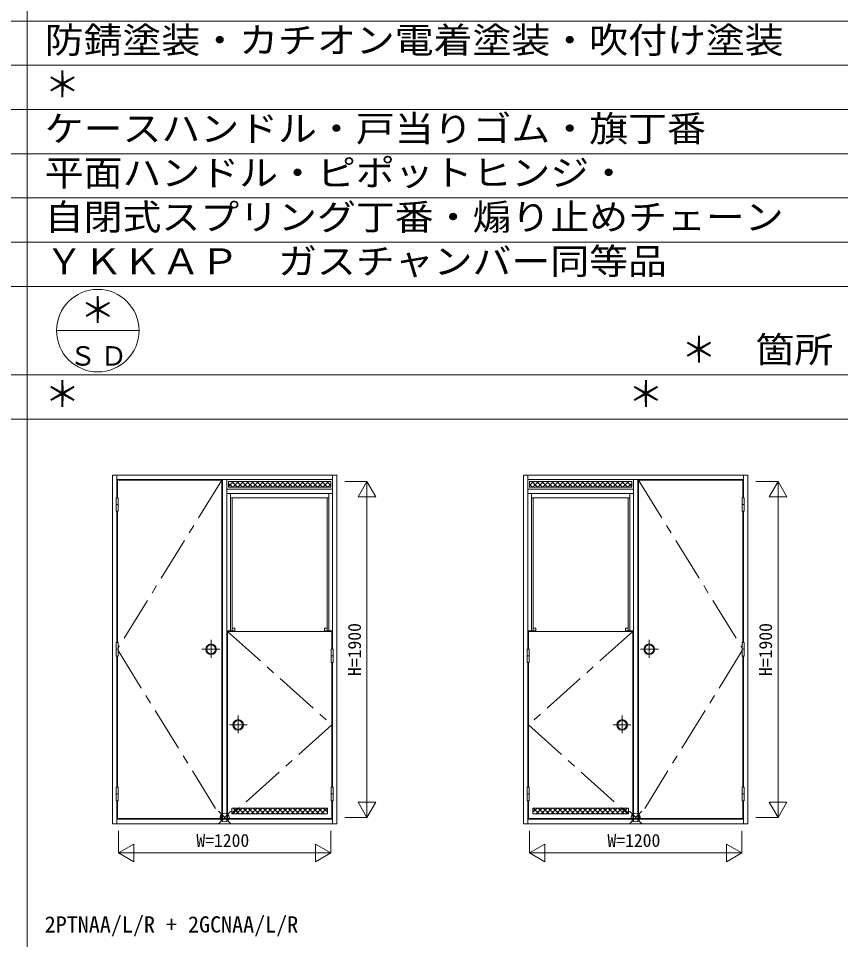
# Model space of a CAD drawing. Units: millimetres, scale not verified. Extents: x -14850 to 14850, y -10500 to 10500.
# Drawn here: x -49 to 4601, y -30 to 5178 of the extents above; entities that cross this region are included whole.
import ezdxf
from ezdxf.enums import TextEntityAlignment as Align

# ---------------------------------------------------------------- set-up
doc = ezdxf.new("R2010")
doc.units = ezdxf.units.MM
doc.header["$LTSCALE"] = 50
doc.linetypes.add('CHAIN1', pattern=[8, 5, -1, 1, -1])
doc.layers.add('0-0_0', color=7, linetype='Continuous')
for name, color, linetype, lineweight in [('0-1_USER1', 7, 'Continuous', 9), ('0-2_YKK_ZWAK', 7, 'Continuous', 9), ('0-3_YKK_11', 2, 'Continuous', 9), ('0-4_YKK_12', 4, 'Continuous', 9), ('0-5_YSS_K', 3, 'Continuous', 9)]:
    doc.layers.add(name, color=color, linetype=linetype, lineweight=lineweight)
doc.styles.add('ＭＳ ゴシック', font='')
doc.styles.get('ＭＳ ゴシック').set_extended_font_data('MS Gothic')

msp = doc.modelspace()

# ---------------------------------------------------------------- linework, layer by layer
at = {"layer": '0-1_USER1'}
for p, q in [((0.04, -8247.06), (0.04, 9617.94)), ((-13949.96, 5162.94), (13950.04, 5162.94)), ((-13949.96, 4912.94), (13950.04, 4912.94)), ((-13949.96, 4662.94), (13950.04, 4662.94)), ((-13949.96, 4412.94), (13950.04, 4412.94)), ((-13949.96, 4162.94), (13950.04, 4162.94)), ((-13949.96, 3912.94), (13950.04, 3912.94)), ((-13949.96, 3662.94), (13950.04, 3662.94)), ((166.71, 3412.94), (633.37, 3412.94)), ((-13949.96, 3162.94), (13950.04, 3162.94)), ((-13949.96, 2912.94), (13950.04, 2912.94))]:
    msp.add_line(p, q, dxfattribs=at)
msp.add_circle((400.04, 3412.94), 233.33, dxfattribs=at)
at = {"layer": '0-2_YKK_ZWAK'}
for p, q in [((1082.18, 625.08), (1152.89, 695.79)), ((1082.18, 695.79), (1152.89, 625.08)), ((3407.18, 695.79), (3477.89, 625.08)), ((3407.18, 625.08), (3477.89, 695.79))]:
    msp.add_line(p, q, dxfattribs=at)
for centre in [(1117.54, 660.44), (3442.54, 660.44)]:
    msp.add_circle(centre, 25, dxfattribs=at)
at = {"layer": '0-3_YKK_11'}
for p, q in [((1797.54, 2560.44), (1922.54, 2560.44)), ((1922.54, 2560.44), (1922.54, 660.44)), ((4122.54, 2560.44), (4247.54, 2560.44)), ((4247.54, 2560.44), (4247.54, 660.44)), ((4197.54, 747.04), (4297.54, 747.04)), ((4247.54, 660.44), (4197.54, 747.04)), ((4297.54, 747.04), (4247.54, 660.44)), ((1797.54, 660.44), (1922.54, 660.44)), ((4122.54, 660.44), (4247.54, 660.44)), ((517.54, 585.44), (517.54, 460.44)), ((1717.54, 585.44), (1717.54, 460.44)), ((2842.54, 585.44), (2842.54, 460.44)), ((4042.54, 585.44), (4042.54, 460.44)), ((604.14, 510.44), (604.14, 410.44)), ((1630.94, 510.44), (1630.94, 410.44)), ((1717.54, 460.44), (1630.94, 510.44)), ((2929.14, 510.44), (2929.14, 410.44)), ((1717.54, 460.44), (517.54, 460.44)), ((1630.94, 410.44), (1717.54, 460.44)), ((2842.54, 460.44), (4042.54, 460.44))]:
    msp.add_line(p, q, dxfattribs=at)
for points in [[(1872.54, 2473.83), (1972.54, 2473.83), (1922.54, 2560.44)], [(4297.54, 2473.83), (4247.54, 2560.44), (4197.54, 2473.83)], [(1872.54, 747.04), (1972.54, 747.04), (1922.54, 660.44)], [(3955.94, 510.44), (3955.94, 410.44), (4042.54, 460.44)]]:
    msp.add_lwpolyline(points, close=True, dxfattribs=at)
for points in [[(604.14, 410.44), (517.54, 460.44), (604.14, 510.44)], [(2929.14, 410.44), (2842.54, 460.44), (2929.14, 510.44)]]:
    msp.add_lwpolyline(points, dxfattribs=at)
at = {"layer": '0-4_YKK_12'}
for p, q in [((482.54, 625.44), (482.54, 2595.44)), ((1752.54, 2595.44), (482.54, 2595.44)), ((507.54, 2595.44), (507.54, 2467.44)), ((1727.54, 2570.44), (507.54, 2570.44)), ((1101.04, 2567.44), (511.54, 2567.44)), ((511.54, 2567.44), (511.54, 2467.44)), ((1101.04, 655.44), (1101.04, 2567.44)), ((1105.04, 650.44), (1105.04, 2570.44)), ((1130.04, 650.44), (1130.04, 2570.44)), ((1717.54, 2560.44), (1140.04, 2560.44)), ((1168.57, 2560.44), (1140.04, 2531.91)), ((1140.04, 2560.44), (1140.04, 2527.44)), ((1190.39, 2527.44), (1157.39, 2560.44)), ((1196.85, 2560.44), (1163.85, 2527.44)), ((1218.68, 2527.44), (1185.68, 2560.44)), ((1225.14, 2560.44), (1192.14, 2527.44)), ((1246.96, 2527.44), (1213.96, 2560.44)), ((1253.42, 2560.44), (1220.42, 2527.44)), ((1275.24, 2527.44), (1242.24, 2560.44)), ((1281.71, 2560.44), (1248.71, 2527.44)), ((1303.53, 2527.44), (1270.53, 2560.44)), ((1309.99, 2560.44), (1276.99, 2527.44)), ((1331.81, 2527.44), (1298.81, 2560.44)), ((1338.27, 2560.44), (1305.27, 2527.44)), ((1360.1, 2527.44), (1327.1, 2560.44)), ((1366.56, 2560.44), (1333.56, 2527.44)), ((1388.38, 2527.44), (1355.38, 2560.44)), ((1394.84, 2560.44), (1361.84, 2527.44)), ((1416.67, 2527.44), (1383.67, 2560.44)), ((1423.13, 2560.44), (1390.13, 2527.44)), ((1444.95, 2527.44), (1411.95, 2560.44)), ((1451.41, 2560.44), (1418.41, 2527.44)), ((1473.23, 2527.44), (1440.23, 2560.44)), ((1479.7, 2560.44), (1446.7, 2527.44)), ((1501.52, 2527.44), (1468.52, 2560.44)), ((1507.98, 2560.44), (1474.98, 2527.44)), ((1529.8, 2527.44), (1496.8, 2560.44)), ((1536.27, 2560.44), (1503.27, 2527.44)), ((1558.09, 2527.44), (1525.09, 2560.44)), ((1564.55, 2560.44), (1531.55, 2527.44)), ((1586.37, 2527.44), (1553.37, 2560.44)), ((1592.83, 2560.44), (1559.83, 2527.44)), ((1614.66, 2527.44), (1581.66, 2560.44)), ((1621.12, 2560.44), (1588.12, 2527.44)), ((1642.94, 2527.44), (1609.94, 2560.44)), ((1649.4, 2560.44), (1616.4, 2527.44)), ((1671.22, 2527.44), (1638.23, 2560.44)), ((1677.69, 2560.44), (1644.69, 2527.44)), ((1699.51, 2527.44), (1666.51, 2560.44)), ((1705.97, 2560.44), (1672.97, 2527.44)), ((1717.54, 2537.69), (1694.79, 2560.44)), ((1717.54, 2560.44), (1717.54, 2527.44)), ((1727.54, 2595.44), (1727.54, 1612.44)), ((1752.54, 2595.44), (1752.54, 625.44)), ((2807.54, 2595.44), (2807.54, 625.44)), ((2807.54, 2595.44), (4077.54, 2595.44)), ((2832.54, 2595.44), (2832.54, 1612.44)), ((2832.54, 2570.44), (4052.54, 2570.44)), ((2842.54, 2560.44), (3420.04, 2560.44)), ((2842.54, 2560.44), (2842.54, 2527.44)), ((2842.54, 2537.69), (2865.29, 2560.44)), ((2854.11, 2560.44), (2887.11, 2527.44)), ((2860.57, 2527.44), (2893.57, 2560.44)), ((2882.39, 2560.44), (2915.39, 2527.44)), ((2888.85, 2527.44), (2921.85, 2560.44)), ((2910.68, 2560.44), (2943.68, 2527.44)), ((2917.14, 2527.44), (2950.14, 2560.44)), ((2938.96, 2560.44), (2971.96, 2527.44)), ((2945.42, 2527.44), (2978.42, 2560.44)), ((2967.24, 2560.44), (3000.24, 2527.44)), ((2973.71, 2527.44), (3006.71, 2560.44)), ((2995.53, 2560.44), (3028.53, 2527.44)), ((3001.99, 2527.44), (3034.99, 2560.44)), ((3023.81, 2560.44), (3056.81, 2527.44)), ((3030.27, 2527.44), (3063.28, 2560.44)), ((3052.1, 2560.44), (3085.1, 2527.44)), ((3058.56, 2527.44), (3091.56, 2560.44)), ((3080.38, 2560.44), (3113.38, 2527.44)), ((3086.84, 2527.44), (3119.84, 2560.44)), ((3108.67, 2560.44), (3141.67, 2527.44)), ((3115.13, 2527.44), (3148.13, 2560.44)), ((3136.95, 2560.44), (3169.95, 2527.44)), ((3143.41, 2527.44), (3176.41, 2560.44)), ((3165.23, 2560.44), (3198.24, 2527.44)), ((3171.7, 2527.44), (3204.7, 2560.44)), ((3193.52, 2560.44), (3226.52, 2527.44)), ((3199.98, 2527.44), (3232.98, 2560.44)), ((3221.8, 2560.44), (3254.8, 2527.44)), ((3228.27, 2527.44), (3261.26, 2560.44)), ((3250.09, 2560.44), (3283.09, 2527.44)), ((3256.55, 2527.44), (3289.55, 2560.44)), ((3278.37, 2560.44), (3311.37, 2527.44)), ((3284.83, 2527.44), (3317.83, 2560.44)), ((3306.66, 2560.44), (3339.66, 2527.44)), ((3313.12, 2527.44), (3346.12, 2560.44)), ((3334.94, 2560.44), (3367.94, 2527.44)), ((3341.4, 2527.44), (3374.4, 2560.44)), ((3363.22, 2560.44), (3396.23, 2527.44)), ((3369.68, 2527.44), (3402.69, 2560.44)), ((3391.51, 2560.44), (3420.04, 2531.91)), ((3420.04, 2560.44), (3420.04, 2527.44)), ((3430.04, 650.44), (3430.04, 2570.44)), ((3455.04, 650.44), (3455.04, 2570.44)), ((3459.04, 655.44), (3459.04, 2567.44)), ((3459.04, 2567.44), (4048.54, 2567.44)), ((4048.54, 2567.44), (4048.54, 2467.44)), ((4052.54, 2595.44), (4052.54, 2467.44)), ((4077.54, 625.44), (4077.54, 2595.44)), ((1130.04, 2517.44), (1727.54, 2517.44)), ((1162.11, 2527.44), (1140.04, 2549.51)), ((1140.04, 2527.44), (1717.54, 2527.44)), ((1717.54, 2543.72), (1701.25, 2527.44)), ((3430.04, 2517.44), (2832.54, 2517.44)), ((2842.54, 2543.72), (2858.82, 2527.44)), ((3420.04, 2527.44), (2842.54, 2527.44)), ((3397.97, 2527.44), (3420.04, 2549.51)), ((1727.54, 2492.44), (1130.04, 2492.44)), ((1150.04, 1715.44), (1150.04, 2492.44)), ((1707.54, 2467.44), (1150.04, 2467.44)), ((1160.04, 1715.44), (1160.04, 2467.44)), ((1697.54, 1715.44), (1697.54, 2467.44)), ((1707.54, 1715.44), (1707.54, 2492.44)), ((2832.54, 2492.44), (3430.04, 2492.44)), ((2852.54, 1715.44), (2852.54, 2492.44)), ((2852.54, 2467.44), (3410.04, 2467.44)), ((2862.54, 1715.44), (2862.54, 2467.44)), ((3400.04, 1715.44), (3400.04, 2467.44)), ((3410.04, 1715.44), (3410.04, 2492.44)), ((507.54, 2391.44), (507.54, 1649.44)), ((511.54, 2391.44), (511.54, 1649.44)), ((4048.54, 2391.44), (4048.54, 1649.44)), ((4052.54, 2391.44), (4052.54, 1649.44)), ((1175.04, 1730.44), (1160.04, 1730.44)), ((1175.04, 1715.44), (1175.04, 1730.44)), ((1697.54, 1730.44), (1682.54, 1730.44)), ((2862.54, 1730.44), (2877.54, 1730.44)), ((2877.54, 1715.44), (2877.54, 1730.44)), ((1175.04, 1715.44), (1130.04, 1715.44)), ((1134.04, 655.44), (1134.04, 1712.44)), ((1723.54, 1712.44), (1134.04, 1712.44)), ((1723.54, 1712.44), (1723.54, 1612.44)), ((2832.54, 1715.44), (2877.54, 1715.44)), ((2836.54, 1712.44), (2836.54, 1612.44)), ((2836.54, 1712.44), (3426.04, 1712.44)), ((3385.04, 1715.44), (3430.04, 1715.44)), ((3426.04, 655.44), (3426.04, 1712.44)), ((507.54, 1573.44), (507.54, 831.44)), ((511.54, 1573.44), (511.54, 831.44)), ((4048.54, 1573.44), (4048.54, 831.44)), ((4052.54, 1573.44), (4052.54, 831.44)), ((1723.54, 1536.44), (1723.54, 831.44)), ((1727.54, 1536.44), (1727.54, 831.44)), ((2832.54, 1536.44), (2832.54, 831.44)), ((2836.54, 1536.44), (2836.54, 831.44)), ((507.54, 755.44), (507.54, 625.44)), ((511.54, 755.44), (511.54, 655.44)), ((1723.54, 755.44), (1723.54, 655.44)), ((1727.54, 755.44), (1727.54, 625.44)), ((2832.54, 755.44), (2832.54, 625.44)), ((2836.54, 755.44), (2836.54, 655.44)), ((4048.54, 755.44), (4048.54, 655.44)), ((4052.54, 755.44), (4052.54, 625.44)), ((1698.54, 713.44), (1159.04, 713.44)), ((1188.14, 713.44), (1159.04, 684.34)), ((1159.04, 680.44), (1159.04, 713.44)), ((1170.82, 680.44), (1159.04, 692.22)), ((1698.54, 680.44), (1159.04, 680.44)), ((1199.11, 680.44), (1166.11, 713.44)), ((1216.42, 713.44), (1183.42, 680.44)), ((1227.39, 680.44), (1194.39, 713.44)), ((1244.71, 713.44), (1211.71, 680.44)), ((1255.68, 680.44), (1222.68, 713.44)), ((1272.99, 713.44), (1239.99, 680.44)), ((1283.96, 680.44), (1250.96, 713.44)), ((1301.27, 713.44), (1268.28, 680.44)), ((1312.24, 680.44), (1279.24, 713.44)), ((1312.24, 680.44), (1279.24, 713.44)), ((1329.56, 713.44), (1296.56, 680.44)), ((1340.53, 680.44), (1307.53, 713.44)), ((1357.84, 713.44), (1324.84, 680.44)), ((1368.81, 680.44), (1335.81, 713.44)), ((1386.13, 713.44), (1353.13, 680.44)), ((1397.1, 680.44), (1364.1, 713.44)), ((1414.41, 713.44), (1381.41, 680.44)), ((1425.38, 680.44), (1392.38, 713.44)), ((1442.7, 713.44), (1409.7, 680.44)), ((1453.67, 680.44), (1420.67, 713.44)), ((1470.98, 713.44), (1437.98, 680.44)), ((1481.95, 680.44), (1448.95, 713.44)), ((1499.27, 713.44), (1466.27, 680.44)), ((1510.23, 680.44), (1477.23, 713.44)), ((1527.55, 713.44), (1494.55, 680.44)), ((1538.52, 680.44), (1505.52, 713.44)), ((1555.83, 713.44), (1522.83, 680.44)), ((1566.8, 680.44), (1533.8, 713.44)), ((1584.12, 713.44), (1551.12, 680.44)), ((1595.09, 680.44), (1562.09, 713.44)), ((1612.4, 713.44), (1579.4, 680.44)), ((1623.37, 680.44), (1590.37, 713.44)), ((1640.69, 713.44), (1607.69, 680.44)), ((1651.66, 680.44), (1618.66, 713.44)), ((1668.97, 713.44), (1635.97, 680.44)), ((1679.94, 680.44), (1646.94, 713.44)), ((1697.25, 713.44), (1664.25, 680.44)), ((1698.54, 690.12), (1675.22, 713.44)), ((1698.54, 713.44), (1698.54, 680.44)), ((2861.54, 713.44), (3401.04, 713.44)), ((2861.54, 713.44), (2861.54, 680.44)), ((2861.54, 690.12), (2884.85, 713.44)), ((2861.54, 680.44), (3401.04, 680.44)), ((2862.83, 713.44), (2895.82, 680.44)), ((2880.14, 680.44), (2913.14, 713.44)), ((2891.11, 713.44), (2924.11, 680.44)), ((2908.42, 680.44), (2941.42, 713.44)), ((2919.39, 713.44), (2952.39, 680.44)), ((2936.71, 680.44), (2969.71, 713.44)), ((2947.68, 713.44), (2980.68, 680.44)), ((2964.99, 680.44), (2997.99, 713.44)), ((2975.96, 713.44), (3008.96, 680.44)), ((2993.28, 680.44), (3026.27, 713.44)), ((3004.24, 713.44), (3037.24, 680.44)), ((3021.56, 680.44), (3054.56, 713.44)), ((3032.53, 713.44), (3065.53, 680.44)), ((3049.84, 680.44), (3082.84, 713.44)), ((3060.81, 713.44), (3093.81, 680.44)), ((3078.13, 680.44), (3111.13, 713.44)), ((3089.1, 713.44), (3122.1, 680.44)), ((3106.41, 680.44), (3139.41, 713.44)), ((3117.38, 713.44), (3150.38, 680.44)), ((3134.7, 680.44), (3167.7, 713.44)), ((3145.67, 713.44), (3178.67, 680.44)), ((3162.98, 680.44), (3195.98, 713.44)), ((3173.95, 713.44), (3206.95, 680.44)), ((3191.27, 680.44), (3224.27, 713.44)), ((3202.24, 713.44), (3235.23, 680.44)), ((3219.55, 680.44), (3252.55, 713.44)), ((3230.52, 713.44), (3263.52, 680.44)), ((3247.83, 680.44), (3280.83, 713.44)), ((3247.83, 680.44), (3280.83, 713.44)), ((3258.8, 713.44), (3291.8, 680.44)), ((3276.12, 680.44), (3309.12, 713.44)), ((3287.09, 713.44), (3320.09, 680.44)), ((3304.4, 680.44), (3337.4, 713.44)), ((3315.37, 713.44), (3348.37, 680.44)), ((3332.69, 680.44), (3365.68, 713.44)), ((3343.66, 713.44), (3376.66, 680.44)), ((3360.97, 680.44), (3393.97, 713.44)), ((3371.94, 713.44), (3401.04, 684.34)), ((3389.25, 680.44), (3401.04, 692.22)), ((3401.04, 680.44), (3401.04, 713.44)), ((1752.54, 625.44), (482.54, 625.44)), ((1723.54, 650.44), (507.54, 650.44)), ((1101.04, 655.44), (511.54, 655.44)), ((1727.54, 650.44), (1107.54, 650.44)), ((1723.54, 655.44), (1134.04, 655.44)), ((2807.54, 625.44), (4077.54, 625.44)), ((2832.54, 650.44), (3452.54, 650.44)), ((2836.54, 655.44), (3426.04, 655.44)), ((2836.54, 650.44), (4052.54, 650.44)), ((3459.04, 655.44), (4048.54, 655.44))]:
    msp.add_line(p, q, dxfattribs=at)
at = {"layer": '0-4_YKK_12', "linetype": 'CHAIN1'}
for p, q in [((1101.04, 2567.44), (514.54, 1617.96)), ((3459.04, 2567.44), (4045.54, 1617.96)), ((1134.04, 1712.44), (1723.54, 1183.94)), ((3426.04, 1712.44), (2836.54, 1183.94)), ((514.54, 1604.91), (1101.04, 655.44)), ((4045.54, 1604.91), (3459.04, 655.44)), ((1723.54, 1183.94), (1134.04, 655.44)), ((2836.54, 1183.94), (3426.04, 655.44))]:
    msp.add_line(p, q, dxfattribs=at)
at = {"layer": '0-4_YKK_12'}
for points in [[(1727.54, 1715.44), (1682.54, 1715.44), (1682.54, 1730.44)], [(3385.04, 1715.44), (3385.04, 1730.44), (3400.04, 1730.44)]]:
    msp.add_lwpolyline(points, dxfattribs=at)
at = {"layer": '0-5_YSS_K'}
for p, q in [((504.54, 2467.44), (504.54, 2391.44)), ((514.54, 2467.44), (504.54, 2467.44)), ((514.54, 2391.44), (514.54, 2467.44)), ((4045.54, 2391.44), (4045.54, 2467.44)), ((4045.54, 2467.44), (4055.54, 2467.44)), ((4055.54, 2467.44), (4055.54, 2391.44)), ((514.54, 2429.44), (504.54, 2429.44)), ((4045.54, 2429.44), (4055.54, 2429.44)), ((514.54, 2391.44), (504.54, 2391.44)), ((4045.54, 2391.44), (4055.54, 2391.44)), ((504.54, 1649.44), (504.54, 1573.44)), ((514.54, 1649.44), (504.54, 1649.44)), ((514.54, 1573.44), (514.54, 1649.44)), ((4045.54, 1573.44), (4045.54, 1649.44)), ((4045.54, 1649.44), (4055.54, 1649.44)), ((4055.54, 1649.44), (4055.54, 1573.44)), ((514.54, 1611.44), (504.54, 1611.44)), ((514.54, 1573.44), (504.54, 1573.44)), ((1720.54, 1536.44), (1720.54, 1612.44)), ((1720.54, 1612.44), (1730.54, 1612.44)), ((1720.54, 1574.44), (1730.54, 1574.44)), ((1730.54, 1612.44), (1730.54, 1536.44)), ((2839.54, 1612.44), (2829.54, 1612.44)), ((2829.54, 1612.44), (2829.54, 1536.44)), ((2839.54, 1574.44), (2829.54, 1574.44)), ((2839.54, 1536.44), (2839.54, 1612.44)), ((4045.54, 1611.44), (4055.54, 1611.44)), ((4045.54, 1573.44), (4055.54, 1573.44)), ((1720.54, 1536.44), (1730.54, 1536.44)), ((2839.54, 1536.44), (2829.54, 1536.44)), ((504.54, 831.44), (504.54, 755.44)), ((514.54, 831.44), (504.54, 831.44)), ((514.54, 793.44), (504.54, 793.44)), ((514.54, 755.44), (514.54, 831.44)), ((1720.54, 755.44), (1720.54, 831.44)), ((1720.54, 831.44), (1730.54, 831.44)), ((1720.54, 793.44), (1730.54, 793.44)), ((1730.54, 831.44), (1730.54, 755.44)), ((2829.54, 831.44), (2829.54, 755.44)), ((2839.54, 831.44), (2829.54, 831.44)), ((2839.54, 793.44), (2829.54, 793.44)), ((2839.54, 755.44), (2839.54, 831.44)), ((4045.54, 755.44), (4045.54, 831.44)), ((4045.54, 831.44), (4055.54, 831.44)), ((4045.54, 793.44), (4055.54, 793.44)), ((4055.54, 831.44), (4055.54, 755.44)), ((514.54, 755.44), (504.54, 755.44)), ((1720.54, 755.44), (1730.54, 755.44)), ((2839.54, 755.44), (2829.54, 755.44)), ((4045.54, 755.44), (4055.54, 755.44))]:
    msp.add_line(p, q, dxfattribs=at)
at = {"layer": '0-5_YSS_K', "linetype": 'CHAIN1'}
for p, q in [((1040.98, 1665.1), (1040.98, 1564.01)), ((3519.1, 1665.1), (3519.1, 1564.01)), ((1090.58, 1611.44), (989.49, 1611.44)), ((3469.49, 1611.44), (3570.58, 1611.44)), ((1194.1, 1237.6), (1194.1, 1136.51)), ((3365.98, 1237.6), (3365.98, 1136.51)), ((1144.49, 1183.94), (1245.58, 1183.94)), ((3415.58, 1183.94), (3314.49, 1183.94))]:
    msp.add_line(p, q, dxfattribs=at)
at = {"layer": '0-5_YSS_K'}
for centre, radius in [((1040.98, 1611.44), 30), ((1040.98, 1611.44), 25), ((3519.1, 1611.44), 30), ((3519.1, 1611.44), 25), ((1194.1, 1183.94), 30), ((1194.1, 1183.94), 25), ((3365.98, 1183.94), 30), ((3365.98, 1183.94), 25)]:
    msp.add_circle(centre, radius, dxfattribs=at)

# ---------------------------------------------------------------- texts
at = {"layer": '0-0_0', "style": 'ＭＳ ゴシック', "width": 1.1}
for s, p in [('防錆塗装・カチオン電着塗装・吹付け塗装', (100.04, 4937.94)), ('ケースハンドル・戸当りゴム・旗丁番', (100.04, 4437.94)), ('平面ハンドル・ピポットヒンジ・', (100.04, 4187.94)), ('自閉式スプリング丁番・煽り止めチェーン', (100.04, 3937.94)), ('ＹＫＫＡＰ\u3000ガスチャンバー同等品', (100.04, 3687.94))]:
    msp.add_text(s, height=146.6, dxfattribs=at).set_placement(p, align=Align.BOTTOM_LEFT)
at = {"layer": '0-0_0', "style": 'ＭＳ ゴシック'}
for p in [(100.04, 4687.94), (300.04, 3412.94), (3700.04, 3187.94), (100.04, 2937.94), (3400.04, 2937.94)]:
    msp.add_text('＊', height=146.6, dxfattribs=at).set_placement(p, align=Align.BOTTOM_LEFT)
at = {"layer": '0-0_0', "color": 4, "style": 'ＭＳ ゴシック'}
msp.add_text('2PTNAA/L/R + 2GCNAA/L/R', height=91.64, dxfattribs=at).set_placement((100.04, -17.06), align=Align.BOTTOM_LEFT)
at = {"layer": '0-1_USER1', "style": 'ＭＳ ゴシック', "width": 1.1}
msp.add_text('箇所', height=146.6, dxfattribs=at).set_placement((4120.04, 3187.94), align=Align.BOTTOM_LEFT)
at = {"layer": '0-1_USER1', "insert": (240.04, 3212.94), "char_height": 110, "attachment_point": 7, "style": 'ＭＳ ゴシック'}
msp.add_mtext('\\T1.17;ＳＤ', dxfattribs=at)
at = {"layer": '0-3_YKK_11', "color": 4, "style": 'ＭＳ ゴシック'}
for p in [(1910.54, 1460.44), (4235.54, 1460.44)]:
    msp.add_text('H=1900', height=73.31, rotation=90, dxfattribs=at).set_placement(p, align=Align.BOTTOM_LEFT)
for p in [(957.54, 472.44), (3282.54, 472.44)]:
    msp.add_text('W=1200', height=73.31, dxfattribs=at).set_placement(p, align=Align.BOTTOM_LEFT)

doc.saveas('drawing.dxf')
